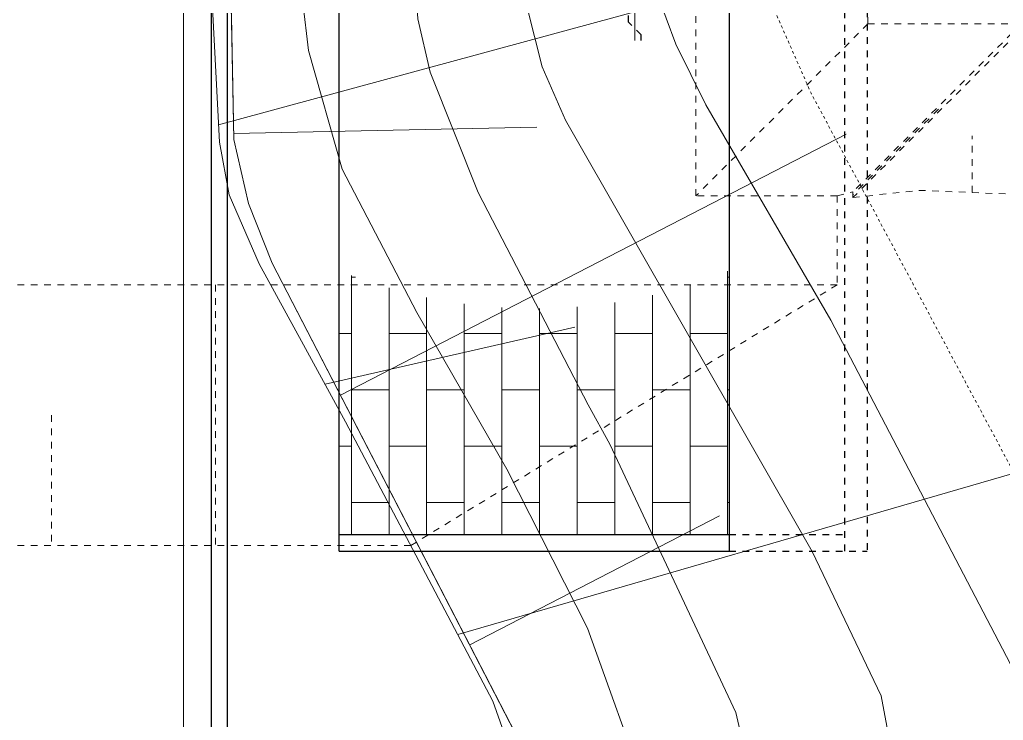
# Model space of a CAD drawing. Header units: millimetres. Extents: x 432273 to 1023813, y 170116 to 705940.
# Drawn here: x 760748 to 778460, y 385585 to 398210 of the extents above; entities that cross this region are included whole.
import ezdxf

# ---------------------------------------------------------------- set-up
doc = ezdxf.new("R2010")
doc.units = ezdxf.units.MM
doc.header["$LTSCALE"] = 100
for name, pattern in [('561019', [1, 0.5, -0.5]), ('56301', [0.5, 0.25, -0.25]), ('SXF_一点短鎖線', [9.25, 6, -1.5, 0.25, -1.5]), ('SXF_跳び破線', [12, 6, -6])]:
    doc.linetypes.add(name, pattern=pattern)
for name, color, linetype, lineweight in [('D-BGD', 7, 'Continuous', 13), ('D-BMK', 2, 'SXF_一点短鎖線', 13), ('D-BYP-STR1', 2, 'Continuous', 13), ('D-BYP-STR2', 6, 'Continuous', 25), ('D-BYP-STR3', 3, 'Continuous', 25), ('D-BYP-STR4', 6, 'Continuous', 25), ('開削', 5, 'Continuous', 13), ('開削（一次掘削）', 5, 'Continuous', 13)]:
    doc.layers.add(name, color=color, linetype=linetype, lineweight=lineweight)

# ---------------------------------------------------------------- blocks, each defined once
blk = doc.blocks.new('21311212131313131')
at = {"layer": 'D-BGD', "linetype": 'Continuous'}
for p, q in [((2645696.9047, -1222380.487), (2642582.51, -1212423.8841)), ((2641432.2186, -1224581.0874), (2636536.1355, -1215573.5761)), ((2636606.854, -1226875.2248), (2633752.1022, -1217183.4579)), ((2645881.2639, -1222160.0973), (2643460.2738, -1217711.052)), ((2641238.1784, -1224863.5553), (2640119.4977, -1220388.5644)), ((2636756.3256, -1226604.2834), (2636530.0232, -1221145.0175))]:
    blk.add_line(p, q, dxfattribs=at)
at = {"layer": 'D-BGD', "linetype": '561019', "flags": 128}
blk.add_lwpolyline([(2441034.3739, -1231115.2852), (2441014.949, -1230194.9008), (2441009.8382, -1229935.5942), (2440973.7998, -1228187.5674), (2440932.6506, -1226180.234), (2440890.6243, -1224172.4204), (2440849.475, -1222165.087), (2440838.0365, -1221607.0466), (2465396.9227, -1220738.3151), (2502568.1938, -1220258.7543), (2502893.2618, -1220254.3025), (2505968.9706, -1220281.5844), (2533646.6748, -1220529.6704), (2555247.3327, -1219423.2209), (2574682.3776, -1218318.0141), (2575877.9982, -1218262.2975), (2607350.0318, -1216798.0533), (2630746.0107, -1217401.774), (2633752.1022, -1217183.4579), (2635812.956, -1216221.9558), (2646480.1569, -1210237.1016), (2669388.8157, -1210323.2366), (2671678.4637, -1210836.7904), (2674039.248, -1211855.5625), (2682867.6468, -1216539.2122), (2684403.4154, -1216795.1095), (2705862.1412, -1215918.7715), (2722323.8586, -1215317.7261), (2764230.8114, -1214009.3989), (2772988.6009, -1213295.0741), (2774605.8721, -1213068.8912), (2777265.5539, -1211517.479), (2787744.4804, -1204699.9318), (2789344.3566, -1203582.9766), (2800889.1227, -1201996.8461), (2810456.4508, -1200682.5578), (2827286.2582, -1199498.6722), (2831012.6992, -1199215.4427)], dxfattribs=at)
at = {"layer": 'D-BGD', "linetype": 'Continuous', "flags": 128}
for points, elevation in [([(2646422.6477, -1212201.8261), (2639896.5704, -1215778.3885), (2636062.4205, -1218115.3211), (2634983.1068, -1218677.0433), (2633582.0225, -1219226.7818), (2631370.8878, -1219404.8909), (2624463.6251, -1219073.3538), (2618943.2065, -1219103.1535), (2615445.7887, -1219127.7418), (2603273.5427, -1219213.2275), (2599545.5534, -1219240.4168), (2596797.3862, -1219574.8494), (2588989.4326, -1220163.8881), (2580161.2271, -1220894.3864)], 363999.9803), ([(2683233.4191, -1220140.184), (2681767.6131, -1220060.5315), (2680499.1354, -1219849.4957), (2678755.7258, -1219004.532), (2674683.4035, -1215972.6039), (2673095.8124, -1214740.9652), (2671961.7109, -1214178.2577), (2671121.3387, -1213959.8947), (2669154.2314, -1213738.0556), (2658609.7653, -1213928.0223), (2652676.4151, -1213906.1937), (2650622.6763, -1214075.844), (2648912.0097, -1214262.2991), (2646642.0878, -1214733.1368), (2644069.2242, -1216032.2464), (2636391.0573, -1220634.5878), (2635437.5482, -1221074.7938), (2633801.2626, -1221523.1352), (2631751.5891, -1221643.7093), (2624774.7082, -1221955.8035), (2615167.0334, -1221625.73), (2602103.3073, -1222192.2188), (2591938.0111, -1223376.3837), (2581457.7463, -1223909.3069)], 364999.9803), ([(2545192.0398, -1226810.1323), (2590018.9231, -1225157.6586), (2593466.7902, -1225021.5815), (2594916.1597, -1224941.7511), (2597675.9605, -1224619.3873), (2601856.0888, -1224263.9964), (2607977.5078, -1223946.446), (2615644.4648, -1223706.5949), (2629067.253, -1223556.6974), (2632844.792, -1223484.8112), (2634623.6468, -1223329.9846), (2635580.4417, -1223089.9441), (2637728.4484, -1222179.5729), (2641510.7003, -1220118.6196), (2642214.0332, -1219714.7438), (2646999.0761, -1217344.3068), (2651358.5504, -1216246.8884)], 365999.9802), ([(2545956.1208, -1228488.1611), (2609704.4053, -1225883.6475), (2613975.3817, -1225720.4951), (2616249.2245, -1225661.0775), (2628263.3448, -1225591.6313), (2632317.4839, -1225530.9416), (2634371.7096, -1225408.2994), (2635231.9984, -1225284.1535), (2637359.5758, -1224633.9277), (2639911.355, -1223240.0529), (2642700.7661, -1221557.8726), (2645535.3296, -1220045.1952), (2648539.8083, -1218896.8649)], 366999.9802)]:
    blk.add_lwpolyline(points, dxfattribs=dict(at, elevation=elevation))
for points in [[(2691570.549, -1225637.9312), (2680590.0773, -1225939.2039), (2679051.1147, -1225841.1634), (2678491.7102, -1225805.1137), (2677261.601, -1225188.7079), (2673112.2911, -1222818.0376), (2668527.3973, -1220439.2002), (2667643.1984, -1220123.8825), (2666873.7425, -1220032.1247), (2662058.7268, -1219974.9723), (2656686.9467, -1220243.4675), (2651396.9093, -1220552.1516), (2650264.0026, -1220618.2593), (2649373.4809, -1220785.1365), (2646882.9721, -1221723.4766), (2641907.2356, -1224479.7372), (2640534.4395, -1225267.2693), (2639095.3444, -1226092.6092), (2637865.9019, -1226659.9283), (2636920.2729, -1226852.4996), (2633919.1306, -1227070.105), (2614895.3663, -1227321.9859), (2598798.9372, -1227763.8917), (2577698.008, -1228369.8252)], [(2633919.1306, -1227070.105), (2636920.2729, -1226852.4996), (2637865.9019, -1226659.9283), (2639095.3444, -1226092.6092), (2640534.4395, -1225267.2693), (2641907.2356, -1224479.7372), (2646882.9721, -1221723.4766), (2649373.4809, -1220785.1365), (2650264.0026, -1220618.2593), (2651396.9093, -1220552.1516), (2656686.9467, -1220243.4675), (2662058.7268, -1219974.9723), (2666873.7425, -1220032.1247), (2667643.1984, -1220123.8825), (2668527.3973, -1220439.2002), (2673112.2911, -1222818.0376), (2677261.601, -1225188.7079), (2678491.7102, -1225805.1137), (2679051.1147, -1225841.1634), (2680590.0773, -1225939.2039)]]:
    blk.add_lwpolyline(points, dxfattribs=at)
at = {"layer": 'D-BGD', "linetype": 'Continuous'}
for points in [[(2658108.5483, -1220212.278, 368399.9801), (2649810.6115, -1220355.2356, 368349.9801), (2649396.2976, -1220424.8347, 368369.9801), (2649116.0549, -1220499.4271, 368379.9801), (2648653.7219, -1220656.7426, 368419.9801), (2639079.8998, -1225858.4267, 368259.9801), (2638011.3675, -1226310.9072, 368279.9801), (2636864.0818, -1226594.8709, 368299.9801), (2622041.867, -1227201.9312, 368509.9801), (2603420.9703, -1227667.5166, 368489.9801), (2583046.0721, -1228005.1242, 368469.9801), (2559313.1878, -1228624.9163, 368279.9801), (2520094.582, -1229522.7416, 368369.9801), (2506538.0364, -1229671.2376, 368369.9801), (2472330.7692, -1230473.761, 368359.9801), (2457041.9933, -1230871.01, 368249.9801), (2441605.9553, -1231016.6364, 367879.9801)], [(2658108.5483, -1220212.278, 368399.9801), (2649810.6115, -1220355.2356, 368349.9801), (2649396.2976, -1220424.8347, 368369.9801), (2649116.0549, -1220499.4271, 368379.9801), (2648653.7219, -1220656.7426, 368419.9801), (2639079.8998, -1225858.4267, 368259.9801), (2638011.3675, -1226310.9072, 368279.9801), (2636864.0818, -1226594.8709, 368299.9801)], [(2559313.1878, -1228624.9163, 368279.9801), (2583046.0721, -1228005.1242, 368469.9801), (2603420.9703, -1227667.5166, 368489.9801), (2622041.867, -1227201.9312, 368509.9801), (2636864.0818, -1226594.8709, 368299.9801)]]:
    blk.add_polyline3d(points, dxfattribs=at)
at = {"layer": 'D-BMK', "linetype": 'SXF_一点短鎖線', "flags": 128}
blk.add_lwpolyline([(2358657.0594, -1232509.0485), (2831012.6992, -1222672.879)], dxfattribs=at)
at = {"layer": 'D-BYP-STR2', "flags": 128}
blk.add_lwpolyline([(2582128.6229, -1227855.5544), (2831012.6992, -1222672.879)], dxfattribs=at)
at = {"layer": 'D-BYP-STR2', "ltscale": 1500, "flags": 128}
blk.add_lwpolyline([(2559995.2108, -1229183.8133), (2581672.1455, -1231096.6869, 0.02634359), (2582724.6241, -1231130.2244), (2588239.7219, -1231015.3802, 0.0353635146), (2589646.5834, -1230886.2662), (2609257.3932, -1227676.8846, -0.0353635146), (2610664.2548, -1227547.7705), (2831012.6992, -1222959.3246)], format="xyb", dxfattribs=at)
blk = doc.blocks.new('土工1124')
at = {"layer": '開削', "linetype": 'SXF_跳び破線', "ltscale": 0.2}
for p, q in [((903037, 69803, -240720), (903037, 73203)), ((905585, 69803, 242956), (903037, 69803, 242956)), ((905585, 69803, 242956), (905585, 68203, 242956)), ((905585, 68203), (875801, 68203)), ((894387, 68203), (894387, 63503)), ((897905, 63503), (905585, 68203)), ((891437, 65853), (891437, 63503)), ((897905, 63503), (890552, 63503))]:
    blk.add_line(p, q, dxfattribs=at)
at = {"layer": '開削（一次掘削）', "linetype": 'SXF_跳び破線', "ltscale": 0.2}
for p, q in [((906137, 72903), (906137, 76304)), ((906137, 72903), (903037, 69803)), ((908996, 72903), (905866, 69774)), ((908896, 72903), (905866, 69874)), ((908896, 72903), (906137, 72903)), ((907406, 71364), (905866, 69824)), ((908016, 69864), (908016, 70886)), ((905585, 69803), (905866, 69874)), ((905866, 69774), (907054, 69903)), ((905866, 69774), (905866, 69874)), ((907054, 69903), (909496, 69803))]:
    blk.add_line(p, q, dxfattribs=at)

msp = doc.modelspace()

# ---------------------------------------------------------------- hatches: boundary and pattern name
at = {"layer": 'D-BYP-STR1'}
h = msp.add_hatch(dxfattribs=at)
h.set_pattern_fill('AR-BRSTD', color=256, scale=10, angle=90)
h.set_pattern_definition([(90, (106915.6, 1134236.43), (-677.418, 4e-14), []), (180, (106915.6, 1134236.4), (-677.418, -1016), [677.418, -677.418])])
edge = h.paths.add_edge_path()
edge.add_line((766501.1, 388934.8), (766501.1, 393686.6))
edge.add_arc((770012, 402360.5), 9357.5, 247.96325, 292.03675)
edge.add_line((773522.9, 393686.6), (773522.9, 388934.8))
edge.add_line((773522.9, 388934.8), (766501.1, 388934.8))

# ---------------------------------------------------------------- linework, layer by layer
at = {"layer": 'D-BGD', "color": 6, "ltscale": 1500, "elevation": 354000, "flags": 128}
msp.add_lwpolyline([(763617.8, 472957.1), (761254, 451324.6, 0.0263436), (761198.6, 450273.1), (761198.6, 444756.8, 0.0353635), (761298.4, 443347.6), (764098.8, 423674.2, -0.0353635), (764198.6, 422264.9), (764198.5, 186939.8)], format="xyb", dxfattribs=at)
at = {"layer": 'D-BMK', "linetype": 'SXF_一点短鎖線'}
msp.add_line((771822.9, 412234.8, 354000), (771822.9, 397834.8, 354000), dxfattribs=at)
at = {"layer": 'D-BYP-STR1', "linetype": 'SXF_跳び破線', "ltscale": 0.2}
msp.add_line((764484.9, 377464.7, 354000), (764484.9, 426038.6, 354000), dxfattribs=at)
at = {"layer": 'D-BYP-STR1'}
msp.add_line((763698.5, 407434.8, 354000), (763698.5, 377464.7, 354000), dxfattribs=at)
at = {"layer": 'D-BYP-STR3', "ltscale": 0.2}
for p, q in [((766501.1, 388634.8, 354000), (766501.1, 421434.8, 354000)), ((773522.9, 403634.8, 354000), (773522.9, 388634.8, 354000)), ((766501.1, 388934.8, 354000), (773522.9, 388934.8, 354000)), ((766501.1, 388634.8, 354000), (773522.9, 388634.8, 354000))]:
    msp.add_line(p, q, dxfattribs=at)
at = {"layer": 'D-BYP-STR3', "linetype": 'SXF_跳び破線', "ltscale": 0.2}
for p, q in [((775607.2, 388634.8, 354000), (775607.2, 404134.8, 354000)), ((776007.2, 404134.8, 354000), (776007.2, 388634.8, 354000)), ((773522.9, 388934.8, 354000), (775607.2, 388934.8, 354000)), ((773522.9, 388634.8, 354000), (776007.2, 388634.8, 354000))]:
    msp.add_line(p, q, dxfattribs=at)
at = {"layer": 'D-BYP-STR4', "linetype": 'SXF_跳び破線', "ltscale": 0.2}
msp.add_lwpolyline([(771937.9, 397834.8), (771937.9, 397934.8), (771707.9, 398164.8), (771707.9, 398404.8), (771937.9, 398634.8), (771937.9, 398734.8)], dxfattribs=at)

# ---------------------------------------------------------------- block references
at = {"layer": 'D-BGD', "linetype": '56301', "rotation": 268.807065034117}
msp.add_blockref('21311212131313131', (2045832.1, 3006806.9, 354000), dxfattribs=at)
at = {"layer": '開削'}
msp.add_blockref('土工1124', (-130114.2, 325231.6, 354000), dxfattribs=at)

doc.saveas('drawing.dxf')
